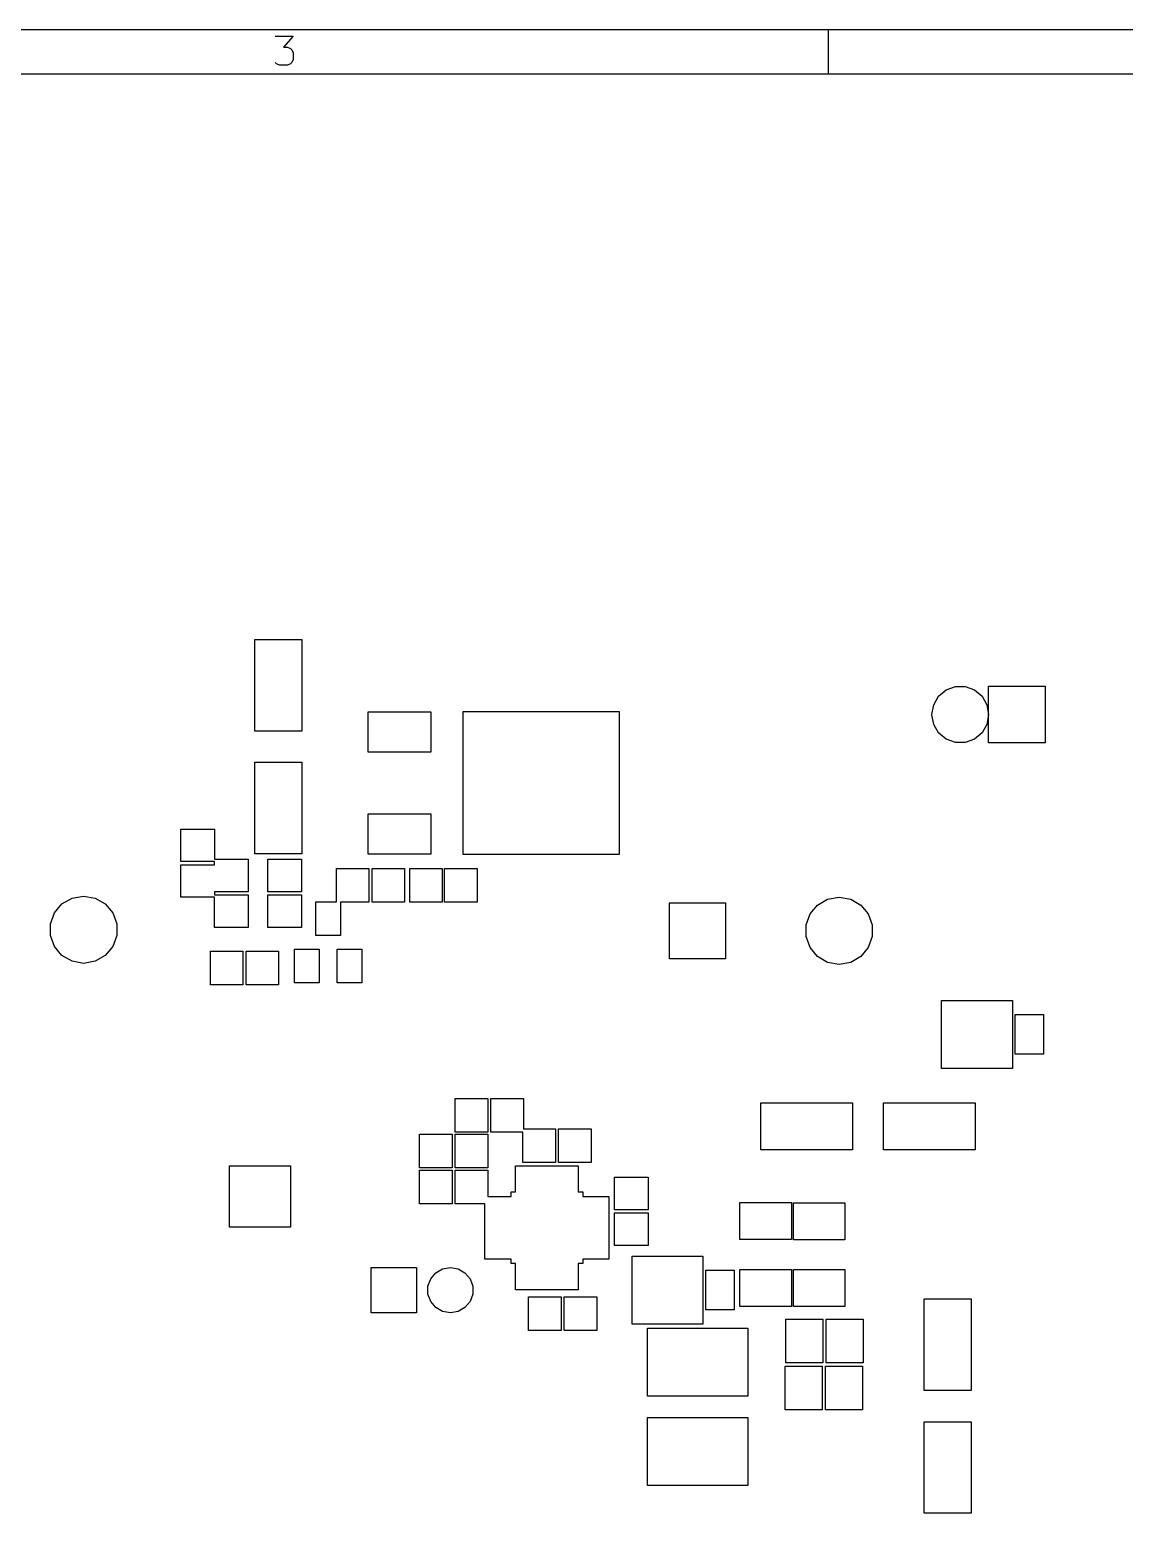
# Model space of a CAD drawing. Extents: x 10 to 287, y -200 to -10.
# Drawn here: x 124.2 to 173.3, y -76.5 to -10 of the extents above; entities that cross this region are included whole.
import ezdxf

# ---------------------------------------------------------------- set-up
doc = ezdxf.new("R2010")
doc.units = 0
doc.header["$MEASUREMENT"] = 0
doc.layers.add('BLACK', color=7, linetype='CONTINUOUS')

msp = doc.modelspace()

# ---------------------------------------------------------------- linework, layer by layer
at = {"layer": 'Black'}
for p, q in [((287.002, -10), (10, -10)), ((135.186, -10.2881), (135.99, -10.2881)), ((135.99, -10.2881), (135.557, -10.7833)), ((160, -12), (160, -10)), ((135.557, -10.7833), (135.743, -10.7833)), ((135.743, -10.7833), (135.867, -10.8452)), ((135.867, -10.8452), (135.929, -10.9071)), ((135.929, -10.9071), (135.99, -11.031)), ((135.99, -11.031), (135.99, -11.3405)), ((135.248, -11.5262), (135.186, -11.4643)), ((135.371, -11.5881), (135.248, -11.5262)), ((135.743, -11.5881), (135.371, -11.5881)), ((135.867, -11.5262), (135.743, -11.5881)), ((135.929, -11.4643), (135.867, -11.5262)), ((135.99, -11.3405), (135.929, -11.4643)), ((285.002, -12), (12, -12)), ((134.277, -41.4414), (134.277, -37.3342)), ((134.277, -37.3342), (136.385, -37.3342)), ((136.385, -37.3342), (136.385, -41.4414)), ((164.717, -40.2608), (164.937, -39.8788)), ((164.937, -39.8788), (165.275, -39.5953)), ((165.275, -39.5953), (165.689, -39.4444)), ((165.689, -39.4444), (166.131, -39.4444)), ((166.131, -39.4444), (166.545, -39.5953)), ((166.545, -39.5953), (166.883, -39.8788)), ((166.883, -39.8788), (167.103, -40.2608)), ((167.18, -40.6951), (167.18, -39.43)), ((167.18, -39.43), (169.72, -39.43)), ((169.72, -39.43), (169.72, -41.97)), ((143.608, -46.9659), (143.608, -40.5574)), ((143.608, -40.5574), (150.616, -40.5574)), ((150.616, -40.5574), (150.616, -46.9659)), ((164.64, -40.6951), (164.717, -40.2608)), ((167.103, -40.2608), (167.18, -40.6951)), ((139.357, -42.3799), (139.357, -40.5714)), ((139.357, -40.5714), (142.166, -40.5714)), ((142.166, -40.5714), (142.166, -42.3799)), ((164.64, -40.7049), (164.64, -40.6951)), ((164.717, -41.1392), (164.64, -40.7049)), ((164.937, -41.5212), (164.717, -41.1392)), ((167.103, -41.1392), (166.883, -41.5212)), ((167.18, -40.7049), (167.103, -41.1392)), ((167.18, -41.97), (167.18, -40.7049)), ((136.385, -41.4414), (134.277, -41.4414)), ((165.275, -41.8047), (164.937, -41.5212)), ((165.689, -41.9556), (165.275, -41.8047)), ((166.545, -41.8047), (166.131, -41.9556)), ((166.883, -41.5212), (166.545, -41.8047)), ((142.166, -42.3799), (139.357, -42.3799)), ((166.131, -41.9556), (165.689, -41.9556)), ((169.72, -41.97), (167.18, -41.97)), ((134.277, -46.943), (134.277, -42.8358)), ((134.277, -42.8358), (136.385, -42.8358)), ((136.385, -42.8358), (136.385, -46.943)), ((139.357, -46.9519), (139.357, -45.1434)), ((139.357, -45.1434), (142.166, -45.1434)), ((142.166, -45.1434), (142.166, -46.9519)), ((130.957, -47.2923), (130.957, -45.8343)), ((130.957, -45.8343), (132.466, -45.8343)), ((132.466, -45.8343), (132.466, -47.183)), ((132.466, -47.183), (133.965, -47.183)), ((133.965, -47.183), (133.965, -48.641)), ((136.385, -46.943), (134.277, -46.943)), ((134.856, -48.641), (134.856, -47.183)), ((134.856, -47.183), (136.365, -47.183)), ((136.365, -47.183), (136.365, -48.641)), ((142.166, -46.9519), (139.357, -46.9519)), ((150.616, -46.9659), (143.608, -46.9659)), ((132.456, -47.2923), (130.957, -47.2923)), ((130.957, -48.8925), (130.957, -47.4345)), ((130.957, -47.4345), (132.456, -47.4345)), ((132.456, -47.4345), (132.456, -47.2923)), ((137.932, -49.1007), (137.932, -47.6072)), ((137.932, -47.6072), (139.39, -47.6072)), ((139.39, -47.6072), (139.39, -49.116)), ((139.532, -49.116), (139.532, -47.6072)), ((139.532, -47.6072), (140.99, -47.6072)), ((140.99, -47.6072), (140.99, -49.116)), ((141.219, -49.116), (141.219, -47.6072)), ((141.219, -47.6072), (142.677, -47.6072)), ((142.677, -47.6072), (142.677, -49.116)), ((142.781, -49.116), (142.781, -47.6072)), ((142.781, -47.6072), (144.239, -47.6072)), ((144.239, -47.6072), (144.239, -49.116)), ((125.286, -49.5881), (125.623, -49.1865)), ((125.623, -49.1865), (126.077, -48.9244)), ((126.077, -48.9244), (126.594, -48.8334)), ((126.594, -48.8334), (127.11, -48.9244)), ((127.11, -48.9244), (127.564, -49.1865)), ((127.564, -49.1865), (127.901, -49.5881)), ((132.456, -48.8925), (130.957, -48.8925)), ((132.456, -50.2412), (132.456, -48.8925)), ((133.965, -48.641), (132.466, -48.641)), ((132.466, -48.641), (132.466, -48.7832)), ((132.466, -48.7832), (133.965, -48.7832)), ((133.965, -48.7832), (133.965, -50.2412)), ((136.365, -48.641), (134.856, -48.641)), ((134.856, -50.2412), (134.856, -48.7832)), ((134.856, -48.7832), (136.365, -48.7832)), ((136.365, -48.7832), (136.365, -50.2412)), ((137.008, -50.6095), (137.008, -49.1007)), ((137.008, -49.1007), (137.932, -49.1007)), ((139.39, -49.116), (138.115, -49.116)), ((138.115, -49.116), (138.115, -50.6095)), ((140.99, -49.116), (139.532, -49.116)), ((142.677, -49.116), (141.219, -49.116)), ((144.239, -49.116), (142.781, -49.116)), ((152.874, -51.6471), (152.874, -49.1401)), ((152.874, -49.1401), (155.381, -49.1401)), ((155.381, -49.1401), (155.381, -51.6471)), ((159.507, -49.2373), (159.961, -48.9752)), ((159.961, -48.9752), (160.477, -48.8842)), ((160.477, -48.8842), (160.993, -48.9752)), ((160.993, -48.9752), (161.447, -49.2373)), ((125.107, -50.0807), (125.286, -49.5881)), ((127.901, -49.5881), (128.08, -50.0807)), ((158.991, -50.1315), (159.17, -49.6389)), ((159.17, -49.6389), (159.507, -49.2373)), ((161.447, -49.2373), (161.784, -49.6389)), ((161.784, -49.6389), (161.964, -50.1315)), ((125.107, -50.6049), (125.107, -50.0807)), ((128.08, -50.0807), (128.08, -50.6049)), ((133.965, -50.2412), (132.456, -50.2412)), ((136.365, -50.2412), (134.856, -50.2412)), ((158.991, -50.6557), (158.991, -50.1315)), ((161.964, -50.1315), (161.964, -50.6557)), ((125.286, -51.0975), (125.107, -50.6049)), ((125.623, -51.4991), (125.286, -51.0975)), ((127.901, -51.0975), (127.564, -51.4991)), ((128.08, -50.6049), (127.901, -51.0975)), ((138.115, -50.6095), (137.008, -50.6095)), ((159.17, -51.1483), (158.991, -50.6557)), ((159.507, -51.5499), (159.17, -51.1483)), ((161.784, -51.1483), (161.447, -51.5499)), ((161.964, -50.6557), (161.784, -51.1483)), ((126.077, -51.7612), (125.623, -51.4991)), ((126.594, -51.8522), (126.077, -51.7612)), ((127.11, -51.7612), (126.594, -51.8522)), ((127.564, -51.4991), (127.11, -51.7612)), ((132.281, -52.8168), (132.281, -51.308)), ((132.281, -51.308), (133.739, -51.308)), ((133.739, -51.308), (133.739, -52.8168)), ((133.881, -52.8168), (133.881, -51.308)), ((133.881, -51.308), (135.339, -51.308)), ((135.339, -51.308), (135.339, -52.8168)), ((136.055, -52.7228), (136.055, -51.214)), ((136.055, -51.214), (137.163, -51.214)), ((137.163, -51.214), (137.163, -52.7228)), ((137.96, -52.7228), (137.96, -51.214)), ((137.96, -51.214), (139.068, -51.214)), ((139.068, -51.214), (139.068, -52.7228)), ((155.381, -51.6471), (152.874, -51.6471)), ((159.961, -51.812), (159.507, -51.5499)), ((160.477, -51.903), (159.961, -51.812)), ((160.993, -51.812), (160.477, -51.903)), ((161.447, -51.5499), (160.993, -51.812)), ((133.739, -52.8168), (132.281, -52.8168)), ((135.339, -52.8168), (133.881, -52.8168)), ((137.163, -52.7228), (136.055, -52.7228)), ((139.068, -52.7228), (137.96, -52.7228)), ((165.071, -56.564), (165.071, -53.516)), ((165.071, -53.516), (168.249, -53.516)), ((168.249, -53.516), (168.249, -56.564)), ((168.377, -55.929), (168.377, -54.151)), ((168.377, -54.151), (169.647, -54.151)), ((169.647, -54.151), (169.647, -55.929)), ((169.647, -55.929), (168.377, -55.929)), ((168.249, -56.564), (165.071, -56.564)), ((143.261, -59.4144), (143.261, -57.9056)), ((143.261, -57.9056), (144.719, -57.9056)), ((144.719, -57.9056), (144.719, -59.4144)), ((144.861, -59.4144), (144.861, -57.9056)), ((144.861, -57.9056), (146.319, -57.9056)), ((146.319, -57.9056), (146.319, -59.2656)), ((156.966, -60.2141), (156.966, -58.1059)), ((156.966, -58.1059), (161.073, -58.1059)), ((161.073, -58.1059), (161.073, -60.2141)), ((162.467, -60.2141), (162.467, -58.1059)), ((162.467, -58.1059), (166.574, -58.1059)), ((166.574, -58.1059), (166.574, -60.2141)), ((141.661, -61.0244), (141.661, -59.5156)), ((141.661, -59.5156), (143.119, -59.5156)), ((143.119, -59.5156), (143.119, -61.0244)), ((144.719, -59.4144), (143.261, -59.4144)), ((143.261, -61.0244), (143.261, -59.5156)), ((143.261, -59.5156), (144.719, -59.5156)), ((144.719, -59.5156), (144.719, -61.0244)), ((146.291, -59.4144), (144.861, -59.4144)), ((146.291, -60.7744), (146.291, -59.4144)), ((146.319, -59.2656), (147.749, -59.2656)), ((147.749, -59.2656), (147.749, -60.7744)), ((147.891, -60.7744), (147.891, -59.2656)), ((147.891, -59.2656), (149.349, -59.2656)), ((149.349, -59.2656), (149.349, -60.7744)), ((161.073, -60.2141), (156.966, -60.2141)), ((166.574, -60.2141), (162.467, -60.2141)), ((133.128, -63.6716), (133.128, -60.9284)), ((133.128, -60.9284), (135.872, -60.9284)), ((135.872, -60.9284), (135.872, -63.6716)), ((143.119, -61.0244), (141.661, -61.0244)), ((141.661, -62.6344), (141.661, -61.1256)), ((141.661, -61.1256), (143.119, -61.1256)), ((143.119, -61.1256), (143.119, -62.6344)), ((144.719, -61.0244), (143.261, -61.0244)), ((143.261, -62.6344), (143.261, -61.1256)), ((143.261, -61.1256), (144.719, -61.1256)), ((144.719, -61.1256), (144.719, -62.2964)), ((145.966, -62.097), (145.966, -60.9222)), ((145.966, -60.9222), (146.825, -60.9222)), ((147.749, -60.7744), (146.291, -60.7744)), ((146.825, -60.9222), (147.475, -60.9222)), ((147.475, -60.9222), (148.125, -60.9222)), ((149.349, -60.7744), (147.891, -60.7744)), ((148.125, -60.9222), (148.775, -60.9222)), ((148.775, -60.9222), (148.775, -62.097)), ((150.396, -62.8989), (150.396, -61.4409)), ((150.396, -61.4409), (151.904, -61.4409)), ((151.904, -61.4409), (151.904, -62.8989)), ((144.719, -62.2964), (145.767, -62.2964)), ((145.767, -62.2964), (145.767, -62.097)), ((145.767, -62.097), (145.966, -62.097)), ((148.775, -62.097), (148.975, -62.097)), ((148.975, -62.097), (148.975, -62.2964)), ((148.975, -62.2964), (150.149, -62.2964)), ((150.149, -62.2964), (150.149, -63.1549)), ((143.119, -62.6344), (141.661, -62.6344)), ((144.592, -62.6344), (143.261, -62.6344)), ((144.592, -62.9466), (144.592, -62.6344)), ((144.592, -63.5969), (144.592, -62.9466)), ((150.149, -63.1549), (150.149, -63.8051)), ((151.904, -62.8989), (150.396, -62.8989)), ((150.396, -64.4991), (150.396, -63.0411)), ((150.396, -63.0411), (151.904, -63.0411)), ((151.904, -63.0411), (151.904, -64.4991)), ((156.026, -64.2282), (156.026, -62.5695)), ((156.026, -62.5695), (158.334, -62.5695)), ((158.334, -62.5695), (158.334, -64.2282)), ((158.426, -64.2382), (158.426, -62.5795)), ((158.426, -62.5795), (160.734, -62.5795)), ((160.734, -62.5795), (160.734, -64.2382)), ((135.872, -63.6716), (133.128, -63.6716)), ((144.592, -64.2471), (144.592, -63.5969)), ((150.149, -63.8051), (150.149, -64.4554)), ((144.592, -65.1056), (144.592, -64.2471)), ((150.149, -64.4554), (150.149, -65.1056)), ((151.904, -64.4991), (150.396, -64.4991)), ((158.334, -64.2282), (156.026, -64.2282)), ((160.734, -64.2382), (158.426, -64.2382)), ((145.767, -65.1056), (144.592, -65.1056)), ((145.767, -65.305), (145.767, -65.1056)), ((150.149, -65.1056), (148.975, -65.1056)), ((148.975, -65.1056), (148.975, -65.305)), ((151.191, -68.024), (151.191, -64.976)), ((151.191, -64.976), (154.369, -64.976)), ((154.369, -64.976), (154.369, -68.024)), ((139.484, -67.516), (139.484, -65.484)), ((139.484, -65.484), (141.516, -65.484)), ((141.516, -65.484), (141.516, -67.516)), ((142.157, -65.9901), (142.384, -65.7187)), ((142.384, -65.7187), (142.691, -65.5416)), ((142.691, -65.5416), (143.04, -65.4801)), ((143.04, -65.4801), (143.389, -65.5416)), ((143.389, -65.5416), (143.696, -65.7187)), ((143.696, -65.7187), (143.923, -65.9901)), ((145.966, -65.305), (145.767, -65.305)), ((145.966, -66.4798), (145.966, -65.305)), ((148.975, -65.305), (148.775, -65.305)), ((148.775, -65.305), (148.775, -66.4798)), ((154.497, -67.389), (154.497, -65.611)), ((154.497, -65.611), (155.767, -65.611)), ((155.767, -65.611), (155.767, -67.389)), ((156.026, -67.2304), (156.026, -65.5718)), ((156.026, -65.5718), (158.334, -65.5718)), ((158.334, -65.5718), (158.334, -67.2304)), ((158.426, -67.2404), (158.426, -65.5818)), ((158.426, -65.5818), (160.734, -65.5818)), ((160.734, -65.5818), (160.734, -67.2404)), ((142.036, -66.3229), (142.157, -65.9901)), ((142.036, -66.6771), (142.036, -66.3229)), ((143.923, -65.9901), (144.044, -66.3229)), ((144.044, -66.3229), (144.044, -66.6771)), ((146.616, -66.4798), (145.966, -66.4798)), ((147.266, -66.4798), (146.616, -66.4798)), ((147.917, -66.4798), (147.266, -66.4798)), ((148.775, -66.4798), (147.917, -66.4798)), ((142.157, -67.0099), (142.036, -66.6771)), ((142.384, -67.2813), (142.157, -67.0099)), ((143.923, -67.0099), (143.696, -67.2813)), ((144.044, -66.6771), (143.923, -67.0099)), ((146.547, -68.3159), (146.547, -66.8071)), ((146.547, -66.8071), (148.005, -66.8071)), ((148.005, -66.8071), (148.005, -68.3159)), ((148.147, -68.3159), (148.147, -66.8071)), ((148.147, -66.8071), (149.605, -66.8071)), ((149.605, -66.8071), (149.605, -68.3159)), ((164.296, -71.0028), (164.296, -66.8956)), ((164.296, -66.8956), (166.404, -66.8956)), ((166.404, -66.8956), (166.404, -71.0028)), ((141.516, -67.516), (139.484, -67.516)), ((142.691, -67.4584), (142.384, -67.2813)), ((143.04, -67.5199), (142.691, -67.4584)), ((143.389, -67.4584), (143.04, -67.5199)), ((143.696, -67.2813), (143.389, -67.4584)), ((155.767, -67.389), (154.497, -67.389)), ((158.334, -67.2304), (156.026, -67.2304)), ((158.092, -69.7592), (158.092, -67.8008)), ((158.092, -67.8008), (159.75, -67.8008)), ((160.734, -67.2404), (158.426, -67.2404)), ((159.75, -67.8008), (159.75, -69.7592)), ((159.89, -69.7592), (159.89, -67.8008)), ((159.89, -67.8008), (161.548, -67.8008)), ((161.548, -67.8008), (161.548, -69.7592)), ((148.005, -68.3159), (146.547, -68.3159)), ((149.605, -68.3159), (148.147, -68.3159)), ((154.369, -68.024), (151.191, -68.024)), ((151.876, -71.254), (151.876, -68.206)), ((151.876, -68.206), (156.384, -68.206)), ((156.384, -68.206), (156.384, -71.254)), ((159.75, -69.7592), (158.092, -69.7592)), ((161.548, -69.7592), (159.89, -69.7592)), ((158.062, -71.8692), (158.062, -69.9108)), ((158.062, -69.9108), (159.72, -69.9108)), ((159.72, -69.9108), (159.72, -71.8692)), ((159.86, -71.8692), (159.86, -69.9108)), ((159.86, -69.9108), (161.518, -69.9108)), ((161.518, -69.9108), (161.518, -71.8692)), ((166.404, -71.0028), (164.296, -71.0028)), ((156.384, -71.254), (151.876, -71.254)), ((151.876, -75.254), (151.876, -72.206)), ((151.876, -72.206), (156.384, -72.206)), ((156.384, -72.206), (156.384, -75.254)), ((159.72, -71.8692), (158.062, -71.8692)), ((161.518, -71.8692), (159.86, -71.8692)), ((164.296, -76.5044), (164.296, -72.3972)), ((164.296, -72.3972), (166.404, -72.3972)), ((166.404, -72.3972), (166.404, -76.5044)), ((156.384, -75.254), (151.876, -75.254)), ((166.404, -76.5044), (164.296, -76.5044))]:
    msp.add_line(p, q, dxfattribs=at)

doc.saveas('drawing.dxf')
